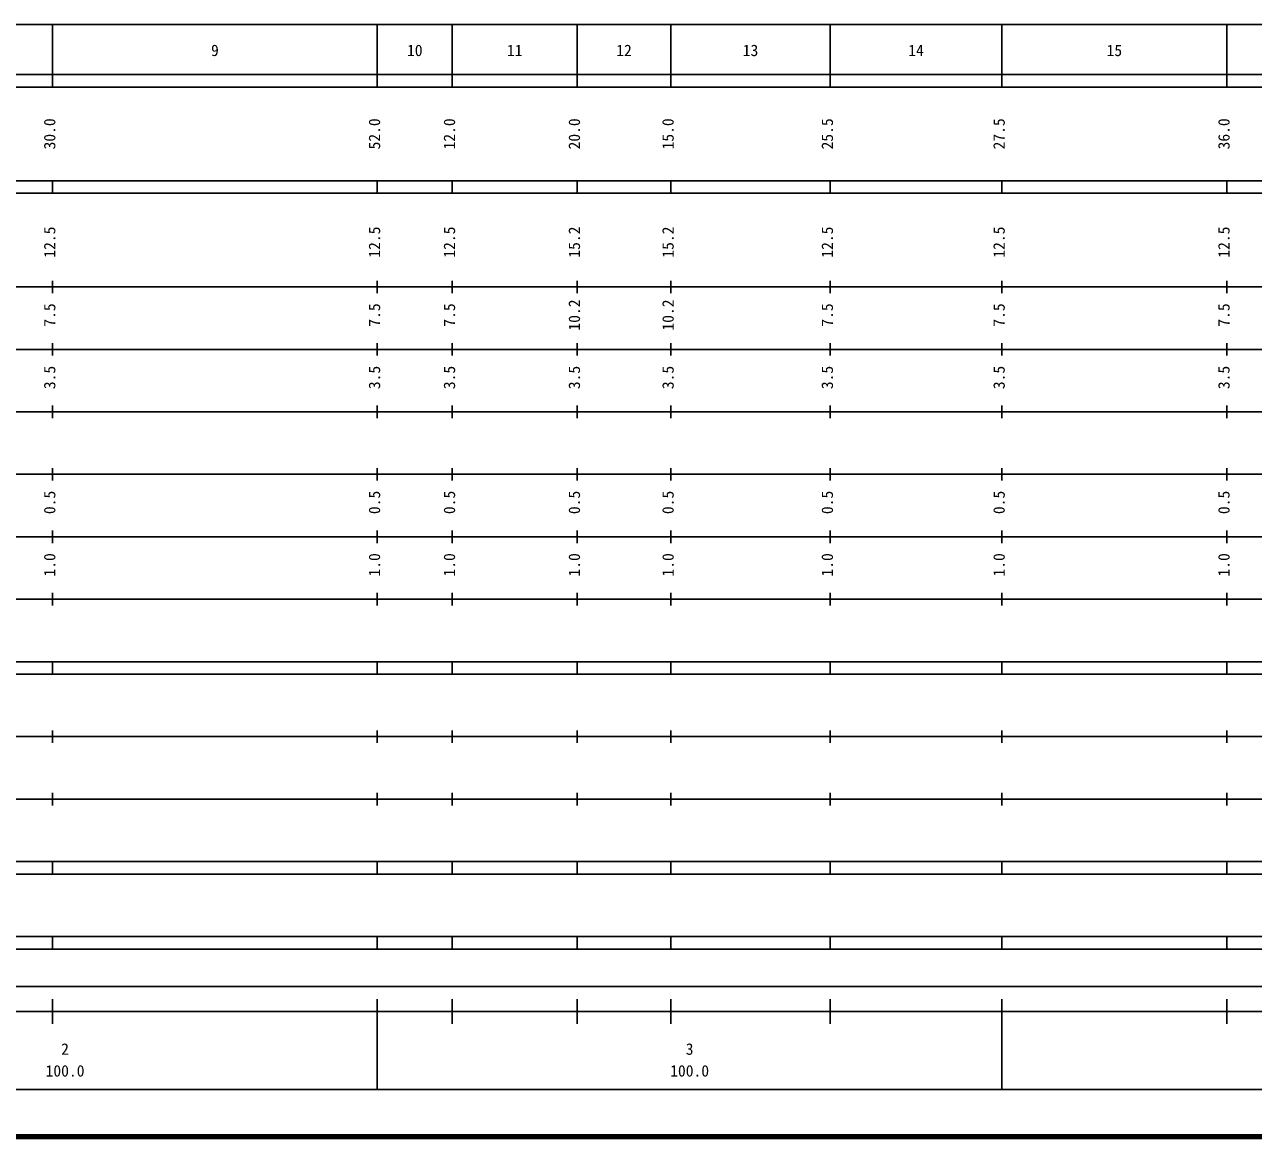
# Model space of a CAD drawing. Units: millimetres on the paper, enlarged 1000 times. Extents: x 40000 to 680000, y 20000 to 380000.
# Drawn here: x 211524 to 408266, y 20000 to 198000 of the extents above; entities that cross this region are included whole.
import ezdxf
from ezdxf.enums import TextEntityAlignment as Align

# ---------------------------------------------------------------- set-up
doc = ezdxf.new("R2010")
doc.units = ezdxf.units.MM
doc.header["$LTSCALE"] = 1000
doc.layers.add('M-TTL', color=2, linetype='Continuous', lineweight=140)
doc.layers.add('M-TTL-BAND', color=7, linetype='Continuous', lineweight=25)
doc.styles.add('ＭＳ ゴシック', font='')
doc.styles.get('ＭＳ ゴシック').set_extended_font_data('MS Gothic')

msp = doc.modelspace()

# ---------------------------------------------------------------- linework, layer by layer
at = {"layer": 'M-TTL'}
msp.add_line((40000, 20000), (680000, 20000), dxfattribs=at)
at = {"layer": 'M-TTL-BAND'}
for p, q in [((68000, 198000), (579000, 198000)), ((216000, 188000), (216000, 198000)), ((268000, 188000), (268000, 198000)), ((280000, 188000), (280000, 198000)), ((300000, 188000), (300000, 198000)), ((315000, 188000), (315000, 198000)), ((340500, 188000), (340500, 198000)), ((368000, 188000), (368000, 198000)), ((404000, 188000), (404000, 198000)), ((40000, 190000), (579000, 190000)), ((40000, 188000), (579000, 188000)), ((40000, 173000), (579000, 173000)), ((216000, 171000), (216000, 173000)), ((268000, 171000), (268000, 173000)), ((280000, 171000), (280000, 173000)), ((300000, 171000), (300000, 173000)), ((315000, 171000), (315000, 173000)), ((340500, 171000), (340500, 173000)), ((368000, 171000), (368000, 173000)), ((404000, 171000), (404000, 173000)), ((40000, 171000), (579000, 171000)), ((40000, 156000), (579000, 156000)), ((216000, 155000), (216000, 157000)), ((268000, 155000), (268000, 157000)), ((280000, 155000), (280000, 157000)), ((300000, 155000), (300000, 157000)), ((315000, 155000), (315000, 157000)), ((340500, 155000), (340500, 157000)), ((368000, 155000), (368000, 157000)), ((404000, 155000), (404000, 157000)), ((46000, 146000), (579000, 146000)), ((216000, 145000), (216000, 147000)), ((268000, 145000), (268000, 147000)), ((280000, 145000), (280000, 147000)), ((300000, 145000), (300000, 147000)), ((315000, 145000), (315000, 147000)), ((340500, 145000), (340500, 147000)), ((368000, 145000), (368000, 147000)), ((404000, 145000), (404000, 147000)), ((52000, 136000), (579000, 136000)), ((216000, 135000), (216000, 137000)), ((268000, 135000), (268000, 137000)), ((280000, 135000), (280000, 137000)), ((300000, 135000), (300000, 137000)), ((315000, 135000), (315000, 137000)), ((340500, 135000), (340500, 137000)), ((368000, 135000), (368000, 137000)), ((404000, 135000), (404000, 137000)), ((46000, 126000), (579000, 126000)), ((216000, 125000), (216000, 127000)), ((268000, 125000), (268000, 127000)), ((280000, 125000), (280000, 127000)), ((300000, 125000), (300000, 127000)), ((315000, 125000), (315000, 127000)), ((340500, 125000), (340500, 127000)), ((368000, 125000), (368000, 127000)), ((404000, 125000), (404000, 127000)), ((216000, 115000), (216000, 117000)), ((268000, 115000), (268000, 117000)), ((280000, 115000), (280000, 117000)), ((300000, 115000), (300000, 117000)), ((315000, 115000), (315000, 117000)), ((340500, 115000), (340500, 117000)), ((368000, 115000), (368000, 117000)), ((404000, 115000), (404000, 117000)), ((52000, 116000), (579000, 116000)), ((216000, 105000), (216000, 107000)), ((268000, 105000), (268000, 107000)), ((280000, 105000), (280000, 107000)), ((300000, 105000), (300000, 107000)), ((315000, 105000), (315000, 107000)), ((340500, 105000), (340500, 107000)), ((368000, 105000), (368000, 107000)), ((404000, 105000), (404000, 107000)), ((46000, 106000), (579000, 106000)), ((40000, 96000), (579000, 96000)), ((216000, 94000), (216000, 96000)), ((268000, 94000), (268000, 96000)), ((280000, 94000), (280000, 96000)), ((300000, 94000), (300000, 96000)), ((315000, 94000), (315000, 96000)), ((340500, 94000), (340500, 96000)), ((368000, 94000), (368000, 96000)), ((404000, 94000), (404000, 96000)), ((40000, 94000), (579000, 94000)), ((216000, 83000), (216000, 85000)), ((268000, 83000), (268000, 85000)), ((280000, 83000), (280000, 85000)), ((300000, 83000), (300000, 85000)), ((315000, 83000), (315000, 85000)), ((340500, 83000), (340500, 85000)), ((368000, 83000), (368000, 85000)), ((404000, 83000), (404000, 85000)), ((49000, 84000), (579000, 84000)), ((216000, 73000), (216000, 75000)), ((268000, 73000), (268000, 75000)), ((280000, 73000), (280000, 75000)), ((300000, 73000), (300000, 75000)), ((315000, 73000), (315000, 75000)), ((340500, 73000), (340500, 75000)), ((368000, 73000), (368000, 75000)), ((404000, 73000), (404000, 75000)), ((40000, 74000), (579000, 74000)), ((40000, 64000), (579000, 64000)), ((216000, 62000), (216000, 64000)), ((268000, 62000), (268000, 64000)), ((280000, 62000), (280000, 64000)), ((300000, 62000), (300000, 64000)), ((315000, 62000), (315000, 64000)), ((340500, 62000), (340500, 64000)), ((368000, 62000), (368000, 64000)), ((404000, 62000), (404000, 64000)), ((40000, 62000), (579000, 62000)), ((40000, 52000), (579000, 52000)), ((216000, 50000), (216000, 52000)), ((268000, 50000), (268000, 52000)), ((280000, 50000), (280000, 52000)), ((300000, 50000), (300000, 52000)), ((315000, 50000), (315000, 52000)), ((340500, 50000), (340500, 52000)), ((368000, 50000), (368000, 52000)), ((404000, 50000), (404000, 52000)), ((40000, 50000), (579000, 50000)), ((71000, 44000), (565000, 44000)), ((216000, 38000), (216000, 42000)), ((268000, 27500), (268000, 42000)), ((280000, 38000), (280000, 42000)), ((300000, 38000), (300000, 42000)), ((315000, 38000), (315000, 42000)), ((340500, 38000), (340500, 42000)), ((368000, 27500), (368000, 42000)), ((404000, 38000), (404000, 42000)), ((40000, 40000), (579000, 40000)), ((68000, 27500), (579000, 27500))]:
    msp.add_line(p, q, dxfattribs=at)

# ---------------------------------------------------------------- texts
at = {"layer": 'M-TTL-BAND', "style": 'ＭＳ ゴシック'}
for s, p in [('9', (242000, 192405)), ('10', (274000, 192405)), ('11', (290000, 192405)), ('12', (307500, 192405)), ('13', (327750, 192405)), ('14', (354250, 192405)), ('15', (386000, 192405)), ('2', (218000, 32523)), ('3', (318000, 32523)), ('100.0', (218000, 29033)), ('100.0', (318000, 29033))]:
    msp.add_text(s, height=1833, dxfattribs=at).set_placement(p, align=Align.BOTTOM_CENTER)
for s, p in [('30.0', (217000, 180500)), ('52.0', (269000, 180500)), ('12.0', (281000, 180500)), ('20.0', (301000, 180500)), ('15.0', (316000, 180500)), ('25.5', (341500, 180500)), ('27.5', (369000, 180500)), ('36.0', (405000, 180500)), ('12.5', (217000, 163174)), ('12.5', (269000, 163174)), ('12.5', (281000, 163174)), ('15.2', (301000, 163174)), ('15.2', (316000, 163174)), ('12.5', (341500, 163174)), ('12.5', (369000, 163174)), ('12.5', (405000, 163174)), ('10.2', (301000, 151500)), ('10.2', (316000, 151500)), ('7.5', (217000, 151500)), ('7.5', (269000, 151500)), ('7.5', (281000, 151500)), ('7.5', (341500, 151500)), ('7.5', (369000, 151500)), ('7.5', (405000, 151500)), ('3.5', (217000, 141500)), ('3.5', (269000, 141500)), ('3.5', (281000, 141500)), ('3.5', (301000, 141500)), ('3.5', (316000, 141500)), ('3.5', (341500, 141500)), ('3.5', (369000, 141500)), ('3.5', (405000, 141500)), ('0.5', (217000, 121500)), ('0.5', (269000, 121500)), ('0.5', (281000, 121500)), ('0.5', (301000, 121500)), ('0.5', (316000, 121500)), ('0.5', (341500, 121500)), ('0.5', (369000, 121500)), ('0.5', (405000, 121500)), ('1.0', (217000, 111500)), ('1.0', (269000, 111500)), ('1.0', (281000, 111500)), ('1.0', (301000, 111500)), ('1.0', (316000, 111500)), ('1.0', (341500, 111500)), ('1.0', (369000, 111500)), ('1.0', (405000, 111500))]:
    msp.add_text(s, height=1833, rotation=90, dxfattribs=at).set_placement(p, align=Align.BOTTOM_CENTER)

doc.saveas('drawing.dxf')
